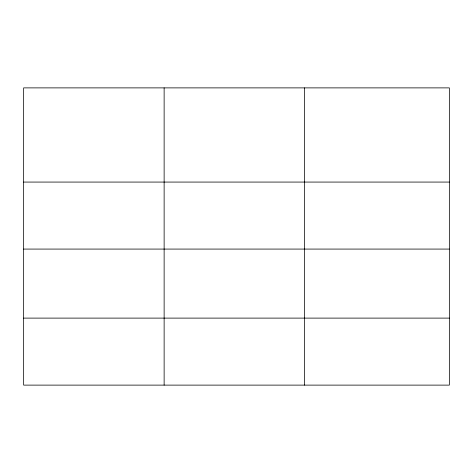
<?xml version="1.0" encoding="UTF-8"?>
<svg xmlns="http://www.w3.org/2000/svg" width="473" height="473" viewBox="0 0 473 473"><rect width="100%" height="100%" fill="white"/><g stroke="black" fill="none" stroke-linecap="round" stroke-linejoin="round"><path stroke-width="0.71" d="M449.35 249.076L449.35 87.883L23.65 87.883L23.65 385.117L449.35 385.117L449.35 249.076L23.65 249.076M23.65 182.07L449.35 182.07M23.65 318.11L449.35 318.11M304.612 87.883L304.612 385.117M164.131 87.883L164.131 385.117"/></g></svg>
